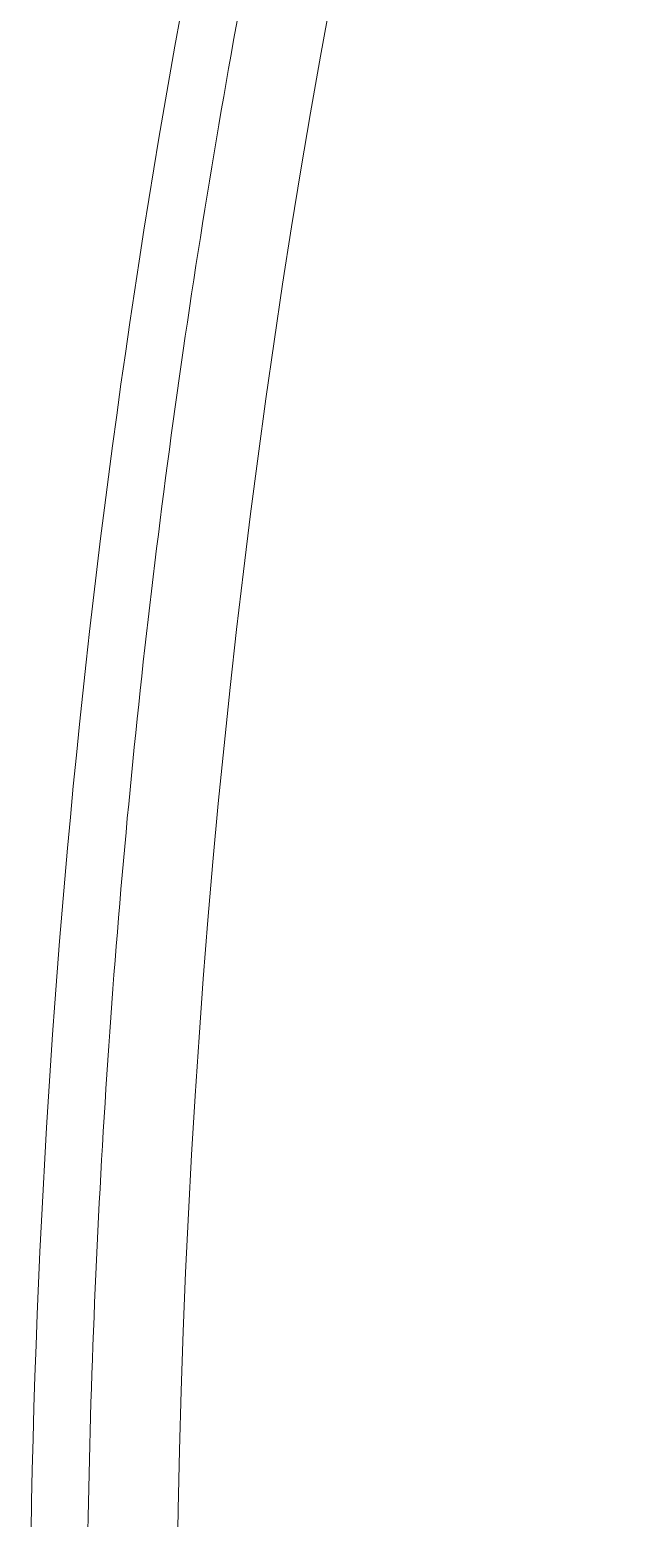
# Model space of a CAD drawing. Header units: millimetres. Extents: x 54 to 845, y 135 to 830.
# Drawn here: x 355.37 to 368.68, y 458.7 to 491.17 of the extents above; entities that cross this region are included whole.
import ezdxf

# ---------------------------------------------------------------- set-up
doc = ezdxf.new("R2010")
doc.units = ezdxf.units.MM
doc.layers.add('core', color=7, linetype='Continuous', lineweight=20)

msp = doc.modelspace()

# ---------------------------------------------------------------- linework, layer by layer
at = {"layer": 'core', "lineweight": 18}
for radius, start in [(201.12, 0), (204.318, 167.80537)]:
    msp.add_arc((559.684, 454.996), radius, start, 180, dxfattribs=at)
at = {"layer": 'core', "lineweight": 13}
msp.add_open_spline([(762.763, 454.996), (762.763, 458.319), (762.599, 464.965), (761.866, 474.91), (760.645, 484.806), (758.94, 494.631), (756.756, 504.36), (754.096, 513.971), (750.968, 523.439), (747.379, 532.742), (743.339, 541.859), (738.855, 550.765), (733.94, 559.442), (728.605, 567.866), (722.864, 576.019), (716.729, 583.88), (710.216, 591.43), (703.34, 598.652), (696.118, 605.528), (688.567, 612.041), (680.706, 618.176), (672.554, 623.918), (664.129, 629.253), (655.453, 634.168), (646.546, 638.651), (637.43, 642.692), (628.127, 646.281), (618.658, 649.409), (609.048, 652.068), (599.319, 654.253), (589.494, 655.958), (579.597, 657.178), (569.653, 657.912), (559.684, 658.157), (549.715, 657.912), (539.771, 657.178), (529.874, 655.958), (520.049, 654.253), (510.32, 652.068), (500.71, 649.409), (491.241, 646.281), (481.938, 642.692), (472.822, 638.651), (463.915, 634.168), (455.239, 629.253), (446.814, 623.918), (438.662, 618.176), (430.8, 612.041), (423.25, 605.528), (416.028, 598.652), (409.152, 591.43), (402.639, 583.88), (396.504, 576.019), (390.762, 567.866), (385.428, 559.442), (380.513, 550.765), (376.029, 541.859), (371.988, 532.742), (368.4, 523.439), (365.272, 513.971), (362.612, 504.36), (360.427, 494.631), (358.723, 484.806), (357.502, 474.91), (356.769, 464.965), (356.605, 458.319), (356.605, 454.996)], degree=3, dxfattribs=at)

doc.saveas('drawing.dxf')
